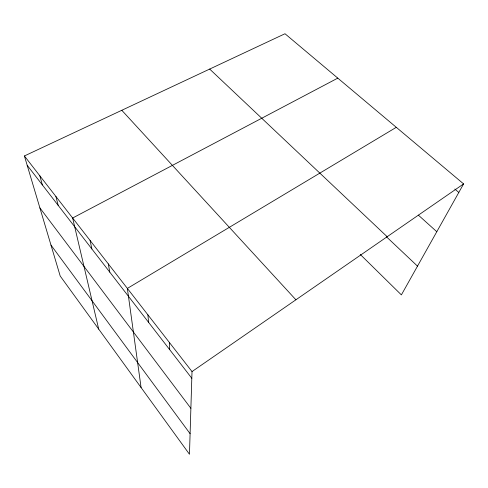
<?xml version="1.0" encoding="UTF-8"?>
<svg xmlns="http://www.w3.org/2000/svg" width="488" height="488" viewBox="0 0 488 488"><rect width="100%" height="100%" fill="white"/><g stroke="black" fill="none" stroke-linecap="round" stroke-linejoin="round"><path stroke-width="0.73" d="M24.4 155.959L192.016 371.582L189.466 454.255L60.201 276.025L24.4 155.959L284.998 33.745L463.6 183.909L401.38 294.892L360.272 254.455M192.016 371.582L463.6 183.909M396.293 127.319L127.362 288.414L141.081 387.539M337.781 78.129L72.639 218.014L98.698 329.107M454.816 189.051L458.811 192.449M418.375 215.135L436.797 231.721M209.675 69.07L387.179 236.717M386.569 236.906L417.502 266.137M121.793 110.282L295.905 299.791M27.175 165.261L191.808 378.279M39.888 207.894L190.881 408.328M50.972 245.08L190.1 433.704M39.833 175.808L42.383 184.94M55.9 196.475L58.206 205.417M90.097 240.474L91.854 248.953M108.324 263.916L109.763 272.121M147.894 314.827L148.596 322.367M169.421 342.521L169.69 349.664"/></g></svg>
